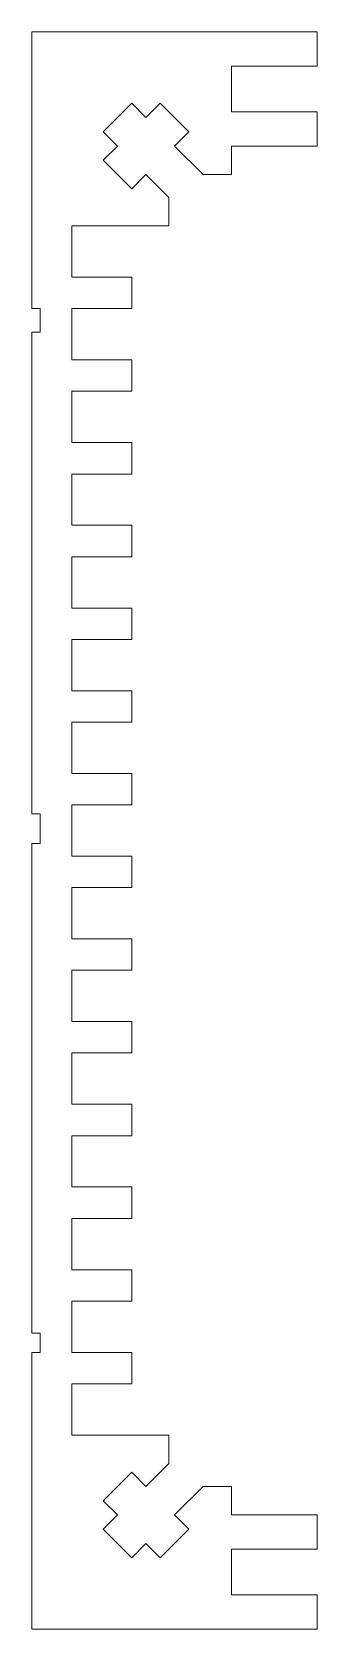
# Model space of a CAD drawing. Header units: inches. Extents: x -0.2 to 0.19, y -1.37 to 0.84.
import ezdxf

# ---------------------------------------------------------------- set-up
doc = ezdxf.new("R2010")
doc.units = ezdxf.units.IN
doc.header["$MEASUREMENT"] = 0

msp = doc.modelspace()

# ---------------------------------------------------------------- linework, layer by layer
at = {"color": 7, "linetype": 'Continuous', "lineweight": 15}
for p, q in [((0.1901, 0.837), (-0.2036, 0.837)), ((-0.2036, 0.837), (-0.2036, 0.4551)), ((0.1901, 0.7897), (0.1901, 0.837)), ((0.0719, 0.7267), (0.0719, 0.7897)), ((0.0719, 0.7897), (0.1901, 0.7897)), ((-0.1052, 0.6992), (-0.0658, 0.7385)), ((-0.0658, 0.7385), (-0.0462, 0.7189)), ((-0.0462, 0.7189), (-0.0265, 0.7385)), ((-0.0265, 0.7385), (0.0129, 0.6992)), ((0.1901, 0.7267), (0.0719, 0.7267)), ((0.1901, 0.6795), (0.1901, 0.7267)), ((-0.0855, 0.6795), (-0.1052, 0.6992)), ((0.0129, 0.6992), (-0.0068, 0.6795)), ((-0.1052, 0.6598), (-0.0855, 0.6795)), ((-0.0068, 0.6795), (0.0326, 0.6401)), ((0.0719, 0.6401), (0.0719, 0.6795)), ((0.0719, 0.6795), (0.1901, 0.6795)), ((-0.0658, 0.6204), (-0.1052, 0.6598)), ((-0.0462, 0.6401), (-0.0658, 0.6204)), ((-0.0147, 0.6086), (-0.0462, 0.6401)), ((0.0326, 0.6401), (0.0719, 0.6401)), ((-0.0147, 0.5692), (-0.0147, 0.6086)), ((-0.1485, 0.4984), (-0.1485, 0.5692)), ((-0.1485, 0.5692), (-0.0147, 0.5692)), ((-0.0658, 0.4984), (-0.1485, 0.4984)), ((-0.0658, 0.4551), (-0.0658, 0.4984)), ((-0.2036, 0.4551), (-0.1924, 0.4551)), ((-0.1924, 0.4551), (-0.1924, 0.4223)), ((-0.1485, 0.3842), (-0.1485, 0.4551)), ((-0.1485, 0.4551), (-0.0658, 0.4551)), ((-0.1924, 0.4223), (-0.2036, 0.4223)), ((-0.2036, 0.4223), (-0.2036, -0.2426)), ((-0.0658, 0.3842), (-0.1485, 0.3842)), ((-0.0658, 0.3409), (-0.0658, 0.3842)), ((-0.1485, 0.27), (-0.1485, 0.3409)), ((-0.1485, 0.3409), (-0.0658, 0.3409)), ((-0.0658, 0.27), (-0.1485, 0.27)), ((-0.0658, 0.2267), (-0.0658, 0.27)), ((-0.1485, 0.1559), (-0.1485, 0.2267)), ((-0.1485, 0.2267), (-0.0658, 0.2267)), ((-0.0658, 0.1559), (-0.1485, 0.1559)), ((-0.0658, 0.1126), (-0.0658, 0.1559)), ((-0.1485, 0.0417), (-0.1485, 0.1126)), ((-0.1485, 0.1126), (-0.0658, 0.1126)), ((-0.0658, 0.0417), (-0.1485, 0.0417)), ((-0.0658, -0.0016), (-0.0658, 0.0417)), ((-0.1485, -0.0725), (-0.1485, -0.0016)), ((-0.1485, -0.0016), (-0.0658, -0.0016)), ((-0.0658, -0.0725), (-0.1485, -0.0725)), ((-0.0658, -0.1158), (-0.0658, -0.0725)), ((-0.1485, -0.1867), (-0.1485, -0.1158)), ((-0.1485, -0.1158), (-0.0658, -0.1158)), ((-0.0658, -0.1867), (-0.1485, -0.1867)), ((-0.0658, -0.23), (-0.0658, -0.1867)), ((-0.1485, -0.3008), (-0.1485, -0.23)), ((-0.1485, -0.23), (-0.0658, -0.23)), ((-0.2036, -0.2426), (-0.1924, -0.2426)), ((-0.1924, -0.2426), (-0.1924, -0.2832)), ((-0.1924, -0.2832), (-0.2036, -0.2832)), ((-0.2036, -0.2832), (-0.2036, -0.9593)), ((-0.0658, -0.3008), (-0.1485, -0.3008)), ((-0.0658, -0.3441), (-0.0658, -0.3008)), ((-0.1485, -0.415), (-0.1485, -0.3441)), ((-0.1485, -0.3441), (-0.0658, -0.3441)), ((-0.0658, -0.415), (-0.1485, -0.415)), ((-0.0658, -0.4583), (-0.0658, -0.415)), ((-0.1485, -0.5292), (-0.1485, -0.4583)), ((-0.1485, -0.4583), (-0.0658, -0.4583)), ((-0.0658, -0.5292), (-0.1485, -0.5292)), ((-0.0658, -0.5725), (-0.0658, -0.5292)), ((-0.1485, -0.6434), (-0.1485, -0.5725)), ((-0.1485, -0.5725), (-0.0658, -0.5725)), ((-0.0658, -0.6434), (-0.1485, -0.6434)), ((-0.0658, -0.6867), (-0.0658, -0.6434)), ((-0.1485, -0.7575), (-0.1485, -0.6867)), ((-0.1485, -0.6867), (-0.0658, -0.6867)), ((-0.0658, -0.7575), (-0.1485, -0.7575)), ((-0.0658, -0.8008), (-0.0658, -0.7575)), ((-0.1485, -0.8717), (-0.1485, -0.8008)), ((-0.1485, -0.8008), (-0.0658, -0.8008)), ((-0.0658, -0.8717), (-0.1485, -0.8717)), ((-0.0658, -0.915), (-0.0658, -0.8717)), ((-0.1485, -0.9859), (-0.1485, -0.915)), ((-0.1485, -0.915), (-0.0658, -0.915)), ((-0.2036, -0.9593), (-0.1924, -0.9593)), ((-0.1924, -0.9593), (-0.1924, -0.9859)), ((-0.1924, -0.9859), (-0.2036, -0.9859)), ((-0.2036, -0.9859), (-0.2036, -1.3678)), ((-0.0658, -0.9859), (-0.1485, -0.9859)), ((-0.0658, -1.0292), (-0.0658, -0.9859)), ((-0.1485, -1.1), (-0.1485, -1.0292)), ((-0.1485, -1.0292), (-0.0658, -1.0292)), ((-0.0147, -1.1), (-0.1485, -1.1)), ((-0.0147, -1.1394), (-0.0147, -1.1)), ((-0.0462, -1.1709), (-0.0147, -1.1394)), ((-0.1052, -1.1906), (-0.0658, -1.1512)), ((-0.0658, -1.1512), (-0.0462, -1.1709)), ((0.0326, -1.1709), (-0.0068, -1.2103)), ((0.0719, -1.1709), (0.0326, -1.1709)), ((0.0719, -1.2103), (0.0719, -1.1709)), ((-0.0855, -1.2103), (-0.1052, -1.1906)), ((-0.1052, -1.23), (-0.0855, -1.2103)), ((-0.0068, -1.2103), (0.0129, -1.23)), ((0.1901, -1.2103), (0.0719, -1.2103)), ((0.1901, -1.2575), (0.1901, -1.2103)), ((-0.0658, -1.2693), (-0.1052, -1.23)), ((0.0129, -1.23), (-0.0265, -1.2693)), ((-0.0462, -1.2497), (-0.0658, -1.2693)), ((-0.0265, -1.2693), (-0.0462, -1.2497)), ((0.0719, -1.3205), (0.0719, -1.2575)), ((0.0719, -1.2575), (0.1901, -1.2575)), ((0.1901, -1.3205), (0.0719, -1.3205)), ((0.1901, -1.3678), (0.1901, -1.3205)), ((-0.2036, -1.3678), (0.1901, -1.3678))]:
    msp.add_line(p, q, dxfattribs=at)

doc.saveas('drawing.dxf')
